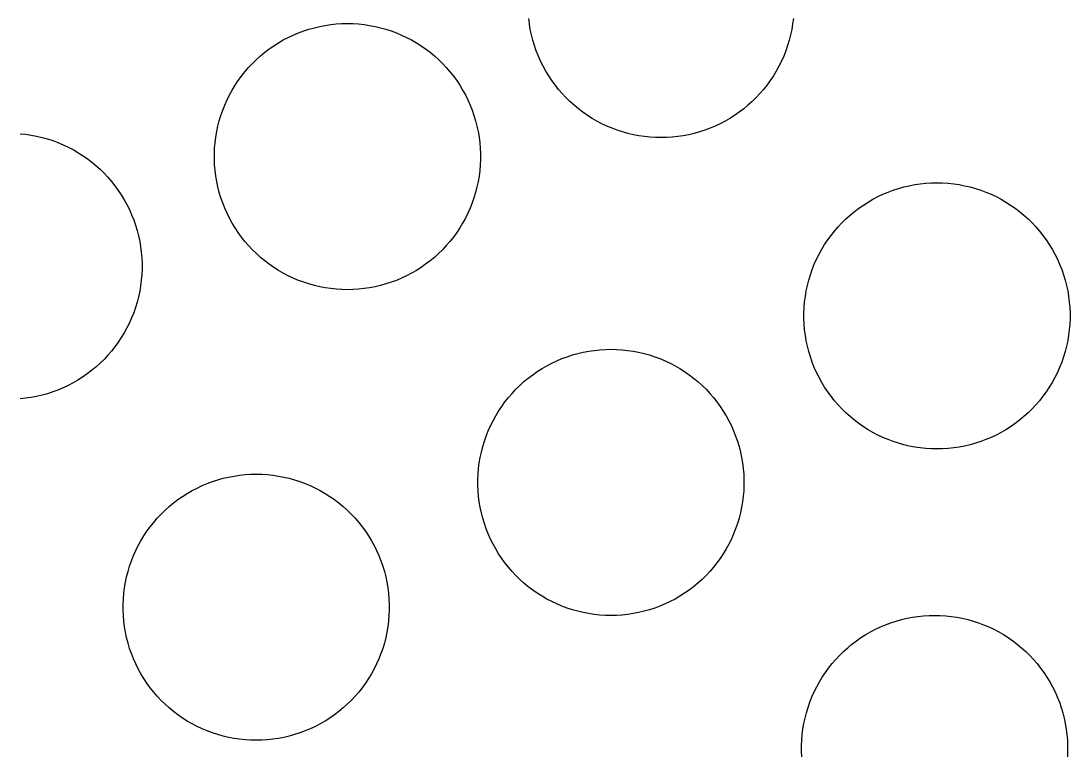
# Model space of a CAD drawing. Header units: metres. Extents: x -102 to 102, y -50 to 50.
# Drawn here: x -76.77 to -64.15, y -20.83 to -11.99 of the extents above; entities that cross this region are included whole.
import ezdxf

# ---------------------------------------------------------------- set-up
doc = ezdxf.new("R2010")
doc.units = ezdxf.units.M

msp = doc.modelspace()

# ---------------------------------------------------------------- linework, layer by layer
for p, q in [((-70.6558, -12.0268), (-70.6642, -11.9603)), ((-67.4817, -11.9603), (-67.4901, -12.0268)), ((-73.3701, -12.1104), (-73.3063, -12.0897)), ((-73.3063, -12.0897), (-73.2418, -12.0717)), ((-73.2418, -12.0717), (-73.1765, -12.0564)), ((-73.1765, -12.0564), (-73.1107, -12.0438)), ((-73.1107, -12.0438), (-73.0444, -12.034)), ((-73.0444, -12.034), (-72.9778, -12.027)), ((-72.9778, -12.027), (-72.9109, -12.0228)), ((-72.9109, -12.0228), (-72.8439, -12.0214)), ((-72.8439, -12.0214), (-72.7769, -12.0228)), ((-72.7769, -12.0228), (-72.71, -12.027)), ((-72.71, -12.027), (-72.6433, -12.034)), ((-72.6433, -12.034), (-72.577, -12.0438)), ((-72.577, -12.0438), (-72.5112, -12.0564)), ((-72.5112, -12.0564), (-72.446, -12.0717)), ((-72.446, -12.0717), (-72.3814, -12.0897)), ((-72.3814, -12.0897), (-72.3177, -12.1104)), ((-70.6446, -12.0929), (-70.6558, -12.0268)), ((-70.6307, -12.1584), (-70.6446, -12.0929)), ((-67.5013, -12.0929), (-67.5152, -12.1584)), ((-67.4901, -12.0268), (-67.5013, -12.0929)), ((-73.6727, -12.2528), (-73.6147, -12.2193)), ((-73.6147, -12.2193), (-73.5553, -12.1883)), ((-73.5553, -12.1883), (-73.4946, -12.1597)), ((-73.4946, -12.1597), (-73.4329, -12.1338)), ((-73.4329, -12.1338), (-73.3701, -12.1104)), ((-72.3177, -12.1104), (-72.2549, -12.1338)), ((-72.2549, -12.1338), (-72.1931, -12.1597)), ((-72.1931, -12.1597), (-72.1324, -12.1883)), ((-72.1324, -12.1883), (-72.0731, -12.2193)), ((-72.0731, -12.2193), (-72.015, -12.2528)), ((-70.614, -12.2233), (-70.6307, -12.1584)), ((-70.5946, -12.2875), (-70.614, -12.2233)), ((-67.5319, -12.2233), (-67.5513, -12.2875)), ((-67.5152, -12.1584), (-67.5319, -12.2233)), ((-73.8377, -12.3675), (-73.7843, -12.327)), ((-73.7843, -12.327), (-73.7293, -12.2887)), ((-73.7293, -12.2887), (-73.6727, -12.2528)), ((-72.015, -12.2528), (-71.9584, -12.2887)), ((-71.9584, -12.2887), (-71.9034, -12.327)), ((-71.9034, -12.327), (-71.85, -12.3675)), ((-70.5726, -12.3508), (-70.5946, -12.2875)), ((-70.5479, -12.4131), (-70.5726, -12.3508)), ((-67.5733, -12.3508), (-67.598, -12.4131)), ((-67.5513, -12.2875), (-67.5733, -12.3508)), ((-73.987, -12.502), (-73.9391, -12.4551)), ((-73.9391, -12.4551), (-73.8893, -12.4102)), ((-73.8893, -12.4102), (-73.8377, -12.3675)), ((-71.85, -12.3675), (-71.7984, -12.4102)), ((-71.7984, -12.4102), (-71.7486, -12.4551)), ((-71.7486, -12.4551), (-71.7007, -12.502)), ((-70.5207, -12.4743), (-70.5479, -12.4131)), ((-70.4909, -12.5343), (-70.5207, -12.4743)), ((-67.6252, -12.4743), (-67.655, -12.5343)), ((-67.598, -12.4131), (-67.6252, -12.4743)), ((-74.1183, -12.6541), (-74.0767, -12.6015)), ((-74.0767, -12.6015), (-74.0329, -12.5508)), ((-74.0329, -12.5508), (-73.987, -12.502)), ((-71.7007, -12.502), (-71.6548, -12.5508)), ((-71.6548, -12.5508), (-71.611, -12.6015)), ((-71.611, -12.6015), (-71.5694, -12.6541)), ((-70.4586, -12.5931), (-70.4909, -12.5343)), ((-70.4239, -12.6504), (-70.4586, -12.5931)), ((-67.6873, -12.5931), (-67.722, -12.6504)), ((-67.655, -12.5343), (-67.6873, -12.5931)), ((-74.1948, -12.7641), (-74.1577, -12.7083)), ((-74.1577, -12.7083), (-74.1183, -12.6541)), ((-71.5694, -12.6541), (-71.53, -12.7083)), ((-71.53, -12.7083), (-71.4929, -12.7641)), ((-70.3868, -12.7062), (-70.4239, -12.6504)), ((-70.3474, -12.7604), (-70.3868, -12.7062)), ((-67.7591, -12.7062), (-67.7985, -12.7604)), ((-67.722, -12.6504), (-67.7591, -12.7062)), ((-74.2618, -12.8801), (-74.2295, -12.8214)), ((-74.2295, -12.8214), (-74.1948, -12.7641)), ((-71.4929, -12.7641), (-71.4582, -12.8214)), ((-71.4582, -12.8214), (-71.4259, -12.8801)), ((-70.3058, -12.8129), (-70.3474, -12.7604)), ((-70.262, -12.8637), (-70.3058, -12.8129)), ((-70.2161, -12.9125), (-70.262, -12.8637)), ((-67.8839, -12.8637), (-67.9298, -12.9125)), ((-67.8401, -12.8129), (-67.8839, -12.8637)), ((-67.7985, -12.7604), (-67.8401, -12.8129)), ((-74.3188, -13.0014), (-74.2916, -12.9402)), ((-74.2916, -12.9402), (-74.2618, -12.8801)), ((-71.4259, -12.8801), (-71.3961, -12.9402)), ((-71.3961, -12.9402), (-71.3689, -13.0014)), ((-70.1682, -12.9594), (-70.2161, -12.9125)), ((-70.1184, -13.0043), (-70.1682, -12.9594)), ((-67.9777, -12.9594), (-68.0275, -13.0043)), ((-67.9298, -12.9125), (-67.9777, -12.9594)), ((-74.3656, -13.127), (-74.3435, -13.0637)), ((-74.3435, -13.0637), (-74.3188, -13.0014)), ((-71.3689, -13.0014), (-71.3442, -13.0637)), ((-71.3442, -13.0637), (-71.3222, -13.127)), ((-70.0668, -13.047), (-70.1184, -13.0043)), ((-70.0134, -13.0875), (-70.0668, -13.047)), ((-69.9584, -13.1257), (-70.0134, -13.0875)), ((-68.1325, -13.0875), (-68.1875, -13.1257)), ((-68.0791, -13.047), (-68.1325, -13.0875)), ((-68.0275, -13.0043), (-68.0791, -13.047)), ((-74.4016, -13.256), (-74.3849, -13.1911)), ((-74.3849, -13.1911), (-74.3656, -13.127)), ((-71.3222, -13.127), (-71.3028, -13.1911)), ((-71.3028, -13.1911), (-71.2861, -13.256)), ((-69.9018, -13.1617), (-69.9584, -13.1257)), ((-69.8438, -13.1952), (-69.9018, -13.1617)), ((-69.7844, -13.2262), (-69.8438, -13.1952)), ((-69.7237, -13.2547), (-69.7844, -13.2262)), ((-68.3615, -13.2262), (-68.4222, -13.2547)), ((-68.3021, -13.1952), (-68.3615, -13.2262)), ((-68.2441, -13.1617), (-68.3021, -13.1952)), ((-68.1875, -13.1257), (-68.2441, -13.1617)), ((-76.7799, -13.3457), (-76.7132, -13.3527)), ((-76.7132, -13.3527), (-76.6469, -13.3625)), ((-76.6469, -13.3625), (-76.5811, -13.3751)), ((-74.4267, -13.3877), (-74.4155, -13.3216)), ((-74.4155, -13.3216), (-74.4016, -13.256)), ((-71.2861, -13.256), (-71.2722, -13.3216)), ((-71.2722, -13.3216), (-71.261, -13.3877)), ((-69.662, -13.2807), (-69.7237, -13.2547)), ((-69.5991, -13.3041), (-69.662, -13.2807)), ((-69.5354, -13.3248), (-69.5991, -13.3041)), ((-69.4709, -13.3428), (-69.5354, -13.3248)), ((-69.4056, -13.3581), (-69.4709, -13.3428)), ((-69.3398, -13.3707), (-69.4056, -13.3581)), ((-69.2735, -13.3804), (-69.3398, -13.3707)), ((-68.8061, -13.3707), (-68.8724, -13.3804)), ((-68.7403, -13.3581), (-68.8061, -13.3707)), ((-68.675, -13.3428), (-68.7403, -13.3581)), ((-68.6105, -13.3248), (-68.675, -13.3428)), ((-68.5468, -13.3041), (-68.6105, -13.3248)), ((-68.4839, -13.2807), (-68.5468, -13.3041)), ((-68.4222, -13.2547), (-68.4839, -13.2807)), ((-76.5811, -13.3751), (-76.5158, -13.3904)), ((-76.5158, -13.3904), (-76.4513, -13.4084)), ((-76.4513, -13.4084), (-76.3876, -13.4291)), ((-76.3876, -13.4291), (-76.3248, -13.4525)), ((-76.3248, -13.4525), (-76.263, -13.4784)), ((-76.263, -13.4784), (-76.2023, -13.507)), ((-74.4407, -13.521), (-74.4351, -13.4542)), ((-74.4351, -13.4542), (-74.4267, -13.3877)), ((-71.261, -13.3877), (-71.2526, -13.4542)), ((-71.2526, -13.4542), (-71.247, -13.521)), ((-69.2068, -13.3875), (-69.2735, -13.3804)), ((-69.14, -13.3917), (-69.2068, -13.3875)), ((-69.073, -13.3931), (-69.14, -13.3917)), ((-69.006, -13.3917), (-69.073, -13.3931)), ((-68.9391, -13.3875), (-69.006, -13.3917)), ((-68.8724, -13.3804), (-68.9391, -13.3875)), ((-76.2023, -13.507), (-76.1429, -13.538)), ((-76.1429, -13.538), (-76.0849, -13.5715)), ((-76.0849, -13.5715), (-76.0283, -13.6074)), ((-76.0283, -13.6074), (-75.9733, -13.6457)), ((-74.4435, -13.5879), (-74.4407, -13.521)), ((-74.4435, -13.6549), (-74.4435, -13.5879)), ((-71.247, -13.521), (-71.2442, -13.5879)), ((-71.2442, -13.5879), (-71.2442, -13.6549)), ((-75.9733, -13.6457), (-75.9199, -13.6862)), ((-75.9199, -13.6862), (-75.8683, -13.7289)), ((-75.8683, -13.7289), (-75.8185, -13.7738)), ((-74.4407, -13.7219), (-74.4435, -13.6549)), ((-74.4351, -13.7887), (-74.4407, -13.7219)), ((-71.247, -13.7219), (-71.2526, -13.7887)), ((-71.2442, -13.6549), (-71.247, -13.7219)), ((-75.8185, -13.7738), (-75.7706, -13.8206)), ((-75.7706, -13.8206), (-75.7247, -13.8695)), ((-75.7247, -13.8695), (-75.6809, -13.9202)), ((-74.4267, -13.8551), (-74.4351, -13.7887)), ((-74.4155, -13.9212), (-74.4267, -13.8551)), ((-71.261, -13.8551), (-71.2722, -13.9212)), ((-71.2526, -13.7887), (-71.261, -13.8551)), ((-75.6809, -13.9202), (-75.6393, -13.9727)), ((-75.6393, -13.9727), (-75.5999, -14.027)), ((-74.4016, -13.9868), (-74.4155, -13.9212)), ((-74.3849, -14.0517), (-74.4016, -13.9868)), ((-71.2861, -13.9868), (-71.3028, -14.0517)), ((-71.2722, -13.9212), (-71.2861, -13.9868)), ((-66.217, -14.0045), (-66.1525, -13.9865)), ((-66.1525, -13.9865), (-66.0872, -13.9712)), ((-66.0872, -13.9712), (-66.0214, -13.9586)), ((-66.0214, -13.9586), (-65.9551, -13.9488)), ((-65.9551, -13.9488), (-65.8885, -13.9418)), ((-65.8885, -13.9418), (-65.8216, -13.9376)), ((-65.8216, -13.9376), (-65.7546, -13.9362)), ((-65.7546, -13.9362), (-65.6876, -13.9376)), ((-65.6876, -13.9376), (-65.6207, -13.9418)), ((-65.6207, -13.9418), (-65.554, -13.9488)), ((-65.554, -13.9488), (-65.4877, -13.9586)), ((-65.4877, -13.9586), (-65.4219, -13.9712)), ((-65.4219, -13.9712), (-65.3567, -13.9865)), ((-65.3567, -13.9865), (-65.2921, -14.0045)), ((-75.5999, -14.027), (-75.5628, -14.0828)), ((-75.5628, -14.0828), (-75.5281, -14.1401)), ((-74.3656, -14.1158), (-74.3849, -14.0517)), ((-74.3435, -14.1791), (-74.3656, -14.1158)), ((-71.3222, -14.1158), (-71.3442, -14.1791)), ((-71.3028, -14.0517), (-71.3222, -14.1158)), ((-66.5254, -14.1341), (-66.466, -14.1031)), ((-66.466, -14.1031), (-66.4053, -14.0745)), ((-66.4053, -14.0745), (-66.3436, -14.0486)), ((-66.3436, -14.0486), (-66.2808, -14.0252)), ((-66.2808, -14.0252), (-66.217, -14.0045)), ((-65.2921, -14.0045), (-65.2284, -14.0252)), ((-65.2284, -14.0252), (-65.1656, -14.0486)), ((-65.1656, -14.0486), (-65.1038, -14.0745)), ((-65.1038, -14.0745), (-65.0432, -14.1031)), ((-65.0432, -14.1031), (-64.9838, -14.1341)), ((-75.5281, -14.1401), (-75.4958, -14.1988)), ((-75.4958, -14.1988), (-75.466, -14.2589)), ((-74.3188, -14.2414), (-74.3435, -14.1791)), ((-74.2916, -14.3027), (-74.3188, -14.2414)), ((-71.3689, -14.2414), (-71.3961, -14.3027)), ((-71.3442, -14.1791), (-71.3689, -14.2414)), ((-66.7484, -14.2823), (-66.695, -14.2418)), ((-66.695, -14.2418), (-66.64, -14.2035)), ((-66.64, -14.2035), (-66.5834, -14.1676)), ((-66.5834, -14.1676), (-66.5254, -14.1341)), ((-64.9838, -14.1341), (-64.9257, -14.1676)), ((-64.9257, -14.1676), (-64.8691, -14.2035)), ((-64.8691, -14.2035), (-64.8141, -14.2418)), ((-64.8141, -14.2418), (-64.7607, -14.2823)), ((-75.466, -14.2589), (-75.4388, -14.3201)), ((-75.4388, -14.3201), (-75.4141, -14.3824)), ((-74.2618, -14.3627), (-74.2916, -14.3027)), ((-74.2295, -14.4214), (-74.2618, -14.3627)), ((-71.4259, -14.3627), (-71.4582, -14.4214)), ((-71.3961, -14.3027), (-71.4259, -14.3627)), ((-66.8977, -14.4167), (-66.8499, -14.3699)), ((-66.8499, -14.3699), (-66.8, -14.325)), ((-66.8, -14.325), (-66.7484, -14.2823)), ((-64.7607, -14.2823), (-64.7091, -14.325)), ((-64.7091, -14.325), (-64.6593, -14.3699)), ((-64.6593, -14.3699), (-64.6114, -14.4167)), ((-75.4141, -14.3824), (-75.3921, -14.4457)), ((-75.3921, -14.4457), (-75.3727, -14.5098)), ((-74.1948, -14.4787), (-74.2295, -14.4214)), ((-74.1577, -14.5345), (-74.1948, -14.4787)), ((-71.4929, -14.4787), (-71.53, -14.5345)), ((-71.4582, -14.4214), (-71.4929, -14.4787)), ((-66.9874, -14.5163), (-66.9436, -14.4656)), ((-66.9436, -14.4656), (-66.8977, -14.4167)), ((-64.6114, -14.4167), (-64.5655, -14.4656)), ((-64.5655, -14.4656), (-64.5218, -14.5163)), ((-75.3727, -14.5098), (-75.356, -14.5748)), ((-75.356, -14.5748), (-75.3421, -14.6403)), ((-74.1183, -14.5888), (-74.1577, -14.5345)), ((-74.0767, -14.6413), (-74.1183, -14.5888)), ((-71.5694, -14.5888), (-71.611, -14.6413)), ((-71.53, -14.5345), (-71.5694, -14.5888)), ((-67.1055, -14.6789), (-67.0684, -14.6231)), ((-67.0684, -14.6231), (-67.029, -14.5688)), ((-67.029, -14.5688), (-66.9874, -14.5163)), ((-64.5218, -14.5163), (-64.4801, -14.5688)), ((-64.4801, -14.5688), (-64.4407, -14.6231)), ((-64.4407, -14.6231), (-64.4037, -14.6789)), ((-75.3421, -14.6403), (-75.3309, -14.7064)), ((-75.3309, -14.7064), (-75.3225, -14.7729)), ((-74.0329, -14.692), (-74.0767, -14.6413)), ((-73.987, -14.7409), (-74.0329, -14.692)), ((-73.9391, -14.7878), (-73.987, -14.7409)), ((-71.7007, -14.7409), (-71.7486, -14.7878)), ((-71.6548, -14.692), (-71.7007, -14.7409)), ((-71.611, -14.6413), (-71.6548, -14.692)), ((-67.1725, -14.7949), (-67.1402, -14.7362)), ((-67.1402, -14.7362), (-67.1055, -14.6789)), ((-64.4037, -14.6789), (-64.3689, -14.7362)), ((-64.3689, -14.7362), (-64.3367, -14.7949)), ((-75.3225, -14.7729), (-75.3169, -14.8396)), ((-75.3169, -14.8396), (-75.3141, -14.9066)), ((-73.8893, -14.8326), (-73.9391, -14.7878)), ((-73.8377, -14.8753), (-73.8893, -14.8326)), ((-73.7843, -14.9158), (-73.8377, -14.8753)), ((-71.85, -14.8753), (-71.9034, -14.9158)), ((-71.7984, -14.8326), (-71.85, -14.8753)), ((-71.7486, -14.7878), (-71.7984, -14.8326)), ((-67.2296, -14.9162), (-67.2023, -14.855)), ((-67.2023, -14.855), (-67.1725, -14.7949)), ((-64.3367, -14.7949), (-64.3069, -14.855)), ((-64.3069, -14.855), (-64.2796, -14.9162)), ((-75.3141, -14.9736), (-75.3169, -15.0406)), ((-75.3141, -14.9066), (-75.3141, -14.9736)), ((-73.7293, -14.9541), (-73.7843, -14.9158)), ((-73.6727, -14.99), (-73.7293, -14.9541)), ((-73.6147, -15.0235), (-73.6727, -14.99)), ((-72.015, -14.99), (-72.0731, -15.0235)), ((-71.9584, -14.9541), (-72.015, -14.99)), ((-71.9034, -14.9158), (-71.9584, -14.9541)), ((-67.2763, -15.0418), (-67.2542, -14.9785)), ((-67.2542, -14.9785), (-67.2296, -14.9162)), ((-64.2796, -14.9162), (-64.2549, -14.9785)), ((-64.2549, -14.9785), (-64.2329, -15.0418)), ((-75.3225, -15.1074), (-75.3309, -15.1738)), ((-75.3169, -15.0406), (-75.3225, -15.1074)), ((-73.5553, -15.0546), (-73.6147, -15.0235)), ((-73.4946, -15.0831), (-73.5553, -15.0546)), ((-73.4329, -15.1091), (-73.4946, -15.0831)), ((-73.3701, -15.1324), (-73.4329, -15.1091)), ((-73.3063, -15.1531), (-73.3701, -15.1324)), ((-72.3177, -15.1324), (-72.3814, -15.1531)), ((-72.2549, -15.1091), (-72.3177, -15.1324)), ((-72.1931, -15.0831), (-72.2549, -15.1091)), ((-72.1324, -15.0546), (-72.1931, -15.0831)), ((-72.0731, -15.0235), (-72.1324, -15.0546)), ((-67.3123, -15.1709), (-67.2956, -15.1059)), ((-67.2956, -15.1059), (-67.2763, -15.0418)), ((-64.2329, -15.0418), (-64.2135, -15.1059)), ((-64.2135, -15.1059), (-64.1969, -15.1709)), ((-75.3421, -15.2399), (-75.356, -15.3055)), ((-75.3309, -15.1738), (-75.3421, -15.2399)), ((-73.2418, -15.1711), (-73.3063, -15.1531)), ((-73.1765, -15.1864), (-73.2418, -15.1711)), ((-73.1107, -15.199), (-73.1765, -15.1864)), ((-73.0444, -15.2088), (-73.1107, -15.199)), ((-72.9778, -15.2158), (-73.0444, -15.2088)), ((-72.9109, -15.22), (-72.9778, -15.2158)), ((-72.8439, -15.2214), (-72.9109, -15.22)), ((-72.7769, -15.22), (-72.8439, -15.2214)), ((-72.71, -15.2158), (-72.7769, -15.22)), ((-72.6433, -15.2088), (-72.71, -15.2158)), ((-72.577, -15.199), (-72.6433, -15.2088)), ((-72.5112, -15.1864), (-72.577, -15.199)), ((-72.446, -15.1711), (-72.5112, -15.1864)), ((-72.3814, -15.1531), (-72.446, -15.1711)), ((-67.3374, -15.3025), (-67.3262, -15.2364)), ((-67.3262, -15.2364), (-67.3123, -15.1709)), ((-64.1969, -15.1709), (-64.1829, -15.2364)), ((-64.1829, -15.2364), (-64.1717, -15.3025)), ((-75.3727, -15.3704), (-75.3921, -15.4345)), ((-75.356, -15.3055), (-75.3727, -15.3704)), ((-67.3514, -15.4357), (-67.3458, -15.369)), ((-67.3458, -15.369), (-67.3374, -15.3025)), ((-64.1717, -15.3025), (-64.1633, -15.369)), ((-64.1633, -15.369), (-64.1577, -15.4357)), ((-75.4141, -15.4978), (-75.4388, -15.5601)), ((-75.3921, -15.4345), (-75.4141, -15.4978)), ((-67.3542, -15.5027), (-67.3514, -15.4357)), ((-67.3542, -15.5697), (-67.3542, -15.5027)), ((-64.1577, -15.4357), (-64.1549, -15.5027)), ((-64.1549, -15.5027), (-64.1549, -15.5697)), ((-75.466, -15.6214), (-75.4958, -15.6814)), ((-75.4388, -15.5601), (-75.466, -15.6214)), ((-67.3514, -15.6367), (-67.3542, -15.5697)), ((-67.3458, -15.7035), (-67.3514, -15.6367)), ((-64.1577, -15.6367), (-64.1633, -15.7035)), ((-64.1549, -15.5697), (-64.1577, -15.6367)), ((-75.5281, -15.7401), (-75.5628, -15.7974)), ((-75.4958, -15.6814), (-75.5281, -15.7401)), ((-67.3374, -15.7699), (-67.3458, -15.7035)), ((-64.1633, -15.7035), (-64.1717, -15.7699)), ((-75.5999, -15.8533), (-75.6393, -15.9075)), ((-75.5628, -15.7974), (-75.5999, -15.8533)), ((-67.3262, -15.836), (-67.3374, -15.7699)), ((-67.3123, -15.9016), (-67.3262, -15.836)), ((-64.1829, -15.836), (-64.1969, -15.9016)), ((-64.1717, -15.7699), (-64.1829, -15.836)), ((-75.7247, -16.0107), (-75.7706, -16.0596)), ((-75.6809, -15.96), (-75.7247, -16.0107)), ((-75.6393, -15.9075), (-75.6809, -15.96)), ((-70.2014, -16.0274), (-70.1377, -16.0067)), ((-70.1377, -16.0067), (-70.0731, -15.9887)), ((-70.0731, -15.9887), (-70.0079, -15.9734)), ((-70.0079, -15.9734), (-69.942, -15.9608)), ((-69.942, -15.9608), (-69.8757, -15.951)), ((-69.8757, -15.951), (-69.8091, -15.944)), ((-69.8091, -15.944), (-69.7422, -15.9398)), ((-69.7422, -15.9398), (-69.6752, -15.9384)), ((-69.6752, -15.9384), (-69.6082, -15.9398)), ((-69.6082, -15.9398), (-69.5413, -15.944)), ((-69.5413, -15.944), (-69.4747, -15.951)), ((-69.4747, -15.951), (-69.4084, -15.9608)), ((-69.4084, -15.9608), (-69.3426, -15.9734)), ((-69.3426, -15.9734), (-69.2773, -15.9887)), ((-69.2773, -15.9887), (-69.2128, -16.0067)), ((-69.2128, -16.0067), (-69.149, -16.0274)), ((-67.2956, -15.9665), (-67.3123, -15.9016)), ((-67.2763, -16.0306), (-67.2956, -15.9665)), ((-64.2135, -15.9665), (-64.2329, -16.0306)), ((-64.1969, -15.9016), (-64.2135, -15.9665)), ((-75.8185, -16.1065), (-75.8683, -16.1513)), ((-75.7706, -16.0596), (-75.8185, -16.1065)), ((-70.5041, -16.1698), (-70.446, -16.1363)), ((-70.446, -16.1363), (-70.3866, -16.1053)), ((-70.3866, -16.1053), (-70.326, -16.0768)), ((-70.326, -16.0768), (-70.2642, -16.0508)), ((-70.2642, -16.0508), (-70.2014, -16.0274)), ((-69.149, -16.0274), (-69.0862, -16.0508)), ((-69.0862, -16.0508), (-69.0244, -16.0768)), ((-69.0244, -16.0768), (-68.9638, -16.1053)), ((-68.9638, -16.1053), (-68.9044, -16.1363)), ((-68.9044, -16.1363), (-68.8464, -16.1698)), ((-67.2542, -16.0939), (-67.2763, -16.0306)), ((-67.2296, -16.1562), (-67.2542, -16.0939)), ((-64.2549, -16.0939), (-64.2796, -16.1562)), ((-64.2329, -16.0306), (-64.2549, -16.0939)), ((-75.9733, -16.2345), (-76.0283, -16.2728)), ((-75.9199, -16.194), (-75.9733, -16.2345)), ((-75.8683, -16.1513), (-75.9199, -16.194)), ((-70.6691, -16.2845), (-70.6157, -16.244)), ((-70.6157, -16.244), (-70.5606, -16.2057)), ((-70.5606, -16.2057), (-70.5041, -16.1698)), ((-68.8464, -16.1698), (-68.7898, -16.2057)), ((-68.7898, -16.2057), (-68.7348, -16.244)), ((-68.7348, -16.244), (-68.6814, -16.2845)), ((-67.2023, -16.2175), (-67.2296, -16.1562)), ((-67.1725, -16.2775), (-67.2023, -16.2175)), ((-64.3069, -16.2175), (-64.3367, -16.2775)), ((-64.2796, -16.1562), (-64.3069, -16.2175)), ((-76.2023, -16.3732), (-76.263, -16.4018)), ((-76.1429, -16.3422), (-76.2023, -16.3732)), ((-76.0849, -16.3087), (-76.1429, -16.3422)), ((-76.0283, -16.2728), (-76.0849, -16.3087)), ((-70.8184, -16.419), (-70.7705, -16.3721)), ((-70.7705, -16.3721), (-70.7207, -16.3272)), ((-70.7207, -16.3272), (-70.6691, -16.2845)), ((-68.6814, -16.2845), (-68.6297, -16.3272)), ((-68.6297, -16.3272), (-68.5799, -16.3721)), ((-68.5799, -16.3721), (-68.5321, -16.419)), ((-67.1402, -16.3362), (-67.1725, -16.2775)), ((-67.1055, -16.3935), (-67.1402, -16.3362)), ((-67.0684, -16.4494), (-67.1055, -16.3935)), ((-64.4037, -16.3935), (-64.4407, -16.4494)), ((-64.3689, -16.3362), (-64.4037, -16.3935)), ((-64.3367, -16.2775), (-64.3689, -16.3362)), ((-76.6469, -16.5177), (-76.7132, -16.5275)), ((-76.5811, -16.5051), (-76.6469, -16.5177)), ((-76.5158, -16.4899), (-76.5811, -16.5051)), ((-76.4513, -16.4718), (-76.5158, -16.4899)), ((-76.3876, -16.4511), (-76.4513, -16.4718)), ((-76.3248, -16.4277), (-76.3876, -16.4511)), ((-76.263, -16.4018), (-76.3248, -16.4277)), ((-70.9497, -16.5711), (-70.908, -16.5185)), ((-70.908, -16.5185), (-70.8642, -16.4678)), ((-70.8642, -16.4678), (-70.8184, -16.419)), ((-68.5321, -16.419), (-68.4862, -16.4678)), ((-68.4862, -16.4678), (-68.4424, -16.5185)), ((-68.4424, -16.5185), (-68.4008, -16.5711)), ((-67.029, -16.5036), (-67.0684, -16.4494)), ((-66.9874, -16.5561), (-67.029, -16.5036)), ((-64.4801, -16.5036), (-64.5218, -16.5561)), ((-64.4407, -16.4494), (-64.4801, -16.5036)), ((-76.7132, -16.5275), (-76.7799, -16.5345)), ((-71.0261, -16.6811), (-70.9891, -16.6253)), ((-70.9891, -16.6253), (-70.9497, -16.5711)), ((-68.4008, -16.5711), (-68.3614, -16.6253)), ((-68.3614, -16.6253), (-68.3243, -16.6811)), ((-66.9436, -16.6068), (-66.9874, -16.5561)), ((-66.8977, -16.6557), (-66.9436, -16.6068)), ((-64.5655, -16.6068), (-64.6114, -16.6557)), ((-64.5218, -16.5561), (-64.5655, -16.6068)), ((-71.0931, -16.7971), (-71.0609, -16.7384)), ((-71.0609, -16.7384), (-71.0261, -16.6811)), ((-68.3243, -16.6811), (-68.2896, -16.7384)), ((-68.2896, -16.7384), (-68.2573, -16.7971)), ((-66.8499, -16.7026), (-66.8977, -16.6557)), ((-66.8, -16.7474), (-66.8499, -16.7026)), ((-66.7484, -16.7901), (-66.8, -16.7474)), ((-64.7091, -16.7474), (-64.7607, -16.7901)), ((-64.6593, -16.7026), (-64.7091, -16.7474)), ((-64.6114, -16.6557), (-64.6593, -16.7026)), ((-71.1502, -16.9184), (-71.1229, -16.8572)), ((-71.1229, -16.8572), (-71.0931, -16.7971)), ((-68.2573, -16.7971), (-68.2275, -16.8572)), ((-68.2275, -16.8572), (-68.2002, -16.9184)), ((-66.695, -16.8306), (-66.7484, -16.7901)), ((-66.64, -16.8689), (-66.695, -16.8306)), ((-66.5834, -16.9048), (-66.64, -16.8689)), ((-64.8691, -16.8689), (-64.9257, -16.9048)), ((-64.8141, -16.8306), (-64.8691, -16.8689)), ((-64.7607, -16.7901), (-64.8141, -16.8306)), ((-71.1969, -17.044), (-71.1749, -16.9807)), ((-71.1749, -16.9807), (-71.1502, -16.9184)), ((-68.2002, -16.9184), (-68.1756, -16.9807)), ((-68.1756, -16.9807), (-68.1535, -17.044)), ((-66.5254, -16.9383), (-66.5834, -16.9048)), ((-66.466, -16.9693), (-66.5254, -16.9383)), ((-66.4053, -16.9979), (-66.466, -16.9693)), ((-66.3436, -17.0238), (-66.4053, -16.9979)), ((-66.2808, -17.0472), (-66.3436, -17.0238)), ((-65.1656, -17.0238), (-65.2284, -17.0472)), ((-65.1038, -16.9979), (-65.1656, -17.0238)), ((-65.0432, -16.9693), (-65.1038, -16.9979)), ((-64.9838, -16.9383), (-65.0432, -16.9693)), ((-64.9257, -16.9048), (-64.9838, -16.9383)), ((-71.2329, -17.1731), (-71.2163, -17.1082)), ((-71.2163, -17.1082), (-71.1969, -17.044)), ((-68.1535, -17.044), (-68.1342, -17.1082)), ((-68.1342, -17.1082), (-68.1175, -17.1731)), ((-66.217, -17.0679), (-66.2808, -17.0472)), ((-66.1525, -17.0859), (-66.217, -17.0679)), ((-66.0872, -17.1012), (-66.1525, -17.0859)), ((-66.0214, -17.1138), (-66.0872, -17.1012)), ((-65.9551, -17.1236), (-66.0214, -17.1138)), ((-65.8885, -17.1306), (-65.9551, -17.1236)), ((-65.8216, -17.1348), (-65.8885, -17.1306)), ((-65.7546, -17.1362), (-65.8216, -17.1348)), ((-65.6876, -17.1348), (-65.7546, -17.1362)), ((-65.6207, -17.1306), (-65.6876, -17.1348)), ((-65.554, -17.1236), (-65.6207, -17.1306)), ((-65.4877, -17.1138), (-65.554, -17.1236)), ((-65.4219, -17.1012), (-65.4877, -17.1138)), ((-65.3567, -17.0859), (-65.4219, -17.1012)), ((-65.2921, -17.0679), (-65.3567, -17.0859)), ((-65.2284, -17.0472), (-65.2921, -17.0679)), ((-71.2581, -17.3047), (-71.2469, -17.2386)), ((-71.2469, -17.2386), (-71.2329, -17.1731)), ((-68.1175, -17.1731), (-68.1036, -17.2386)), ((-68.1036, -17.2386), (-68.0924, -17.3047)), ((-71.2721, -17.438), (-71.2664, -17.3712)), ((-71.2664, -17.3712), (-71.2581, -17.3047)), ((-68.0924, -17.3047), (-68.084, -17.3712)), ((-68.084, -17.3712), (-68.0784, -17.438)), ((-74.5299, -17.5517), (-74.4671, -17.5284)), ((-74.4671, -17.5284), (-74.4034, -17.5077)), ((-74.4034, -17.5077), (-74.3388, -17.4896)), ((-74.3388, -17.4896), (-74.2736, -17.4743)), ((-74.2736, -17.4743), (-74.2078, -17.4618)), ((-74.2078, -17.4618), (-74.1415, -17.452)), ((-74.1415, -17.452), (-74.0748, -17.445)), ((-74.0748, -17.445), (-74.0079, -17.4408)), ((-74.0079, -17.4408), (-73.9409, -17.4394)), ((-73.9409, -17.4394), (-73.8739, -17.4408)), ((-73.8739, -17.4408), (-73.807, -17.445)), ((-73.807, -17.445), (-73.7404, -17.452)), ((-73.7404, -17.452), (-73.6741, -17.4618)), ((-73.6741, -17.4618), (-73.6083, -17.4743)), ((-73.6083, -17.4743), (-73.543, -17.4896)), ((-73.543, -17.4896), (-73.4785, -17.5077)), ((-73.4785, -17.5077), (-73.4147, -17.5284)), ((-73.4147, -17.5284), (-73.3519, -17.5517)), ((-71.2749, -17.5049), (-71.2721, -17.438)), ((-71.2749, -17.5719), (-71.2749, -17.5049)), ((-68.0784, -17.438), (-68.0756, -17.5049)), ((-68.0756, -17.5049), (-68.0756, -17.5719)), ((-74.7698, -17.6708), (-74.7117, -17.6373)), ((-74.7117, -17.6373), (-74.6523, -17.6062)), ((-74.6523, -17.6062), (-74.5917, -17.5777)), ((-74.5917, -17.5777), (-74.5299, -17.5517)), ((-73.3519, -17.5517), (-73.2901, -17.5777)), ((-73.2901, -17.5777), (-73.2295, -17.6062)), ((-73.2295, -17.6062), (-73.1701, -17.6373)), ((-73.1701, -17.6373), (-73.1121, -17.6708)), ((-71.2721, -17.6389), (-71.2749, -17.5719)), ((-71.2664, -17.7057), (-71.2721, -17.6389)), ((-68.0784, -17.6389), (-68.084, -17.7057)), ((-68.0756, -17.5719), (-68.0784, -17.6389)), ((-74.9864, -17.8282), (-74.9348, -17.7855)), ((-74.9348, -17.7855), (-74.8814, -17.7449)), ((-74.8814, -17.7449), (-74.8264, -17.7067)), ((-74.8264, -17.7067), (-74.7698, -17.6708)), ((-73.1121, -17.6708), (-73.0555, -17.7067)), ((-73.0555, -17.7067), (-73.0005, -17.7449)), ((-73.0005, -17.7449), (-72.9471, -17.7855)), ((-72.9471, -17.7855), (-72.8955, -17.8282)), ((-71.2581, -17.7722), (-71.2664, -17.7057)), ((-71.2469, -17.8382), (-71.2581, -17.7722)), ((-68.0924, -17.7722), (-68.1036, -17.8382)), ((-68.084, -17.7057), (-68.0924, -17.7722)), ((-75.0841, -17.9199), (-75.0362, -17.873)), ((-75.0362, -17.873), (-74.9864, -17.8282)), ((-72.8955, -17.8282), (-72.8457, -17.873)), ((-72.8457, -17.873), (-72.7978, -17.9199)), ((-71.2329, -17.9038), (-71.2469, -17.8382)), ((-71.2163, -17.9687), (-71.2329, -17.9038)), ((-68.1175, -17.9038), (-68.1342, -17.9687)), ((-68.1036, -17.8382), (-68.1175, -17.9038)), ((-75.2154, -18.072), (-75.1738, -18.0195)), ((-75.1738, -18.0195), (-75.13, -17.9688)), ((-75.13, -17.9688), (-75.0841, -17.9199)), ((-72.7978, -17.9199), (-72.7519, -17.9688)), ((-72.7519, -17.9688), (-72.7081, -18.0195)), ((-72.7081, -18.0195), (-72.6665, -18.072)), ((-71.1969, -18.0329), (-71.2163, -17.9687)), ((-71.1749, -18.0961), (-71.1969, -18.0329)), ((-68.1535, -18.0329), (-68.1756, -18.0961)), ((-68.1342, -17.9687), (-68.1535, -18.0329)), ((-75.2919, -18.182), (-75.2548, -18.1262)), ((-75.2548, -18.1262), (-75.2154, -18.072)), ((-72.6665, -18.072), (-72.6271, -18.1262)), ((-72.6271, -18.1262), (-72.59, -18.182)), ((-71.1502, -18.1584), (-71.1749, -18.0961)), ((-71.1229, -18.2197), (-71.1502, -18.1584)), ((-68.2002, -18.1584), (-68.2275, -18.2197)), ((-68.1756, -18.0961), (-68.2002, -18.1584)), ((-75.3589, -18.2981), (-75.3266, -18.2394)), ((-75.3266, -18.2394), (-75.2919, -18.182)), ((-72.59, -18.182), (-72.5553, -18.2394)), ((-72.5553, -18.2394), (-72.523, -18.2981)), ((-71.0931, -18.2797), (-71.1229, -18.2197)), ((-71.0609, -18.3384), (-71.0931, -18.2797)), ((-68.2573, -18.2797), (-68.2896, -18.3384)), ((-68.2275, -18.2197), (-68.2573, -18.2797)), ((-75.4159, -18.4193), (-75.3887, -18.3581)), ((-75.3887, -18.3581), (-75.3589, -18.2981)), ((-72.523, -18.2981), (-72.4932, -18.3581)), ((-72.4932, -18.3581), (-72.4659, -18.4193)), ((-71.0261, -18.3957), (-71.0609, -18.3384)), ((-70.9891, -18.4516), (-71.0261, -18.3957)), ((-68.3243, -18.3957), (-68.3614, -18.4516)), ((-68.2896, -18.3384), (-68.3243, -18.3957)), ((-75.4626, -18.5449), (-75.4406, -18.4817)), ((-75.4406, -18.4817), (-75.4159, -18.4193)), ((-72.4659, -18.4193), (-72.4413, -18.4817)), ((-72.4413, -18.4817), (-72.4192, -18.5449)), ((-70.9497, -18.5058), (-70.9891, -18.4516)), ((-70.908, -18.5583), (-70.9497, -18.5058)), ((-68.4008, -18.5058), (-68.4424, -18.5583)), ((-68.3614, -18.4516), (-68.4008, -18.5058)), ((-75.4987, -18.674), (-75.482, -18.6091)), ((-75.482, -18.6091), (-75.4626, -18.5449)), ((-72.4192, -18.5449), (-72.3999, -18.6091)), ((-72.3999, -18.6091), (-72.3832, -18.674)), ((-70.8642, -18.609), (-70.908, -18.5583)), ((-70.8184, -18.6579), (-70.8642, -18.609)), ((-70.7705, -18.7048), (-70.8184, -18.6579)), ((-68.5321, -18.6579), (-68.5799, -18.7048)), ((-68.4862, -18.609), (-68.5321, -18.6579)), ((-68.4424, -18.5583), (-68.4862, -18.609)), ((-75.5238, -18.8056), (-75.5126, -18.7396)), ((-75.5126, -18.7396), (-75.4987, -18.674)), ((-72.3832, -18.674), (-72.3693, -18.7396)), ((-72.3693, -18.7396), (-72.3581, -18.8056)), ((-70.7207, -18.7496), (-70.7705, -18.7048)), ((-70.6691, -18.7923), (-70.7207, -18.7496)), ((-70.6157, -18.8328), (-70.6691, -18.7923)), ((-68.6814, -18.7923), (-68.7348, -18.8328)), ((-68.6297, -18.7496), (-68.6814, -18.7923)), ((-68.5799, -18.7048), (-68.6297, -18.7496)), ((-75.5378, -18.9389), (-75.5322, -18.8721)), ((-75.5322, -18.8721), (-75.5238, -18.8056)), ((-72.3581, -18.8056), (-72.3497, -18.8721)), ((-72.3497, -18.8721), (-72.3441, -18.9389)), ((-70.5606, -18.8711), (-70.6157, -18.8328)), ((-70.5041, -18.907), (-70.5606, -18.8711)), ((-70.446, -18.9405), (-70.5041, -18.907)), ((-68.8464, -18.907), (-68.9044, -18.9405)), ((-68.7898, -18.8711), (-68.8464, -18.907)), ((-68.7348, -18.8328), (-68.7898, -18.8711)), ((-75.5406, -19.0059), (-75.5378, -18.9389)), ((-75.5406, -19.0729), (-75.5406, -19.0059)), ((-72.3441, -18.9389), (-72.3413, -19.0059)), ((-72.3413, -19.0059), (-72.3413, -19.0729)), ((-70.3866, -18.9716), (-70.446, -18.9405)), ((-70.326, -19.0001), (-70.3866, -18.9716)), ((-70.2642, -19.0261), (-70.326, -19.0001)), ((-70.2014, -19.0494), (-70.2642, -19.0261)), ((-69.0862, -19.0261), (-69.149, -19.0494)), ((-69.0244, -19.0001), (-69.0862, -19.0261)), ((-68.9638, -18.9716), (-69.0244, -19.0001)), ((-68.9044, -18.9405), (-68.9638, -18.9716)), ((-75.5378, -19.1398), (-75.5406, -19.0729)), ((-75.5322, -19.2066), (-75.5378, -19.1398)), ((-72.3441, -19.1398), (-72.3497, -19.2066)), ((-72.3413, -19.0729), (-72.3441, -19.1398)), ((-70.1377, -19.0701), (-70.2014, -19.0494)), ((-70.0731, -19.0882), (-70.1377, -19.0701)), ((-70.0079, -19.1035), (-70.0731, -19.0882)), ((-69.942, -19.116), (-70.0079, -19.1035)), ((-69.8757, -19.1258), (-69.942, -19.116)), ((-69.8091, -19.1328), (-69.8757, -19.1258)), ((-69.7422, -19.137), (-69.8091, -19.1328)), ((-69.6752, -19.1384), (-69.7422, -19.137)), ((-69.6082, -19.137), (-69.6752, -19.1384)), ((-69.5413, -19.1328), (-69.6082, -19.137)), ((-69.4747, -19.1258), (-69.5413, -19.1328)), ((-69.4084, -19.116), (-69.4747, -19.1258)), ((-69.3426, -19.1035), (-69.4084, -19.116)), ((-69.2773, -19.0882), (-69.3426, -19.1035)), ((-69.2128, -19.0701), (-69.2773, -19.0882)), ((-69.149, -19.0494), (-69.2128, -19.0701)), ((-66.1808, -19.1877), (-66.1156, -19.1724)), ((-66.1156, -19.1724), (-66.0498, -19.1598)), ((-66.0498, -19.1598), (-65.9835, -19.15)), ((-65.9835, -19.15), (-65.9168, -19.143)), ((-65.9168, -19.143), (-65.8499, -19.1388)), ((-65.8499, -19.1388), (-65.7829, -19.1374)), ((-65.7829, -19.1374), (-65.7159, -19.1388)), ((-65.7159, -19.1388), (-65.6491, -19.143)), ((-65.6491, -19.143), (-65.5824, -19.15)), ((-65.5824, -19.15), (-65.5161, -19.1598)), ((-65.5161, -19.1598), (-65.4503, -19.1724)), ((-65.4503, -19.1724), (-65.385, -19.1877)), ((-75.5238, -19.2731), (-75.5322, -19.2066)), ((-75.5126, -19.3392), (-75.5238, -19.2731)), ((-72.3581, -19.2731), (-72.3693, -19.3392)), ((-72.3497, -19.2066), (-72.3581, -19.2731)), ((-66.4944, -19.3043), (-66.4337, -19.2757)), ((-66.4337, -19.2757), (-66.3719, -19.2498)), ((-66.3719, -19.2498), (-66.3091, -19.2264)), ((-66.3091, -19.2264), (-66.2454, -19.2057)), ((-66.2454, -19.2057), (-66.1808, -19.1877)), ((-65.385, -19.1877), (-65.3205, -19.2057)), ((-65.3205, -19.2057), (-65.2568, -19.2264)), ((-65.2568, -19.2264), (-65.1939, -19.2498)), ((-65.1939, -19.2498), (-65.1322, -19.2757)), ((-65.1322, -19.2757), (-65.0715, -19.3043)), ((-75.4987, -19.4047), (-75.5126, -19.3392)), ((-75.482, -19.4696), (-75.4987, -19.4047)), ((-72.3832, -19.4047), (-72.3999, -19.4696)), ((-72.3693, -19.3392), (-72.3832, -19.4047)), ((-66.7234, -19.443), (-66.6684, -19.4047)), ((-66.6684, -19.4047), (-66.6118, -19.3688)), ((-66.6118, -19.3688), (-66.5538, -19.3353)), ((-66.5538, -19.3353), (-66.4944, -19.3043)), ((-65.0715, -19.3043), (-65.0121, -19.3353)), ((-65.0121, -19.3353), (-64.9541, -19.3688)), ((-64.9541, -19.3688), (-64.8975, -19.4047)), ((-64.8975, -19.4047), (-64.8425, -19.443)), ((-75.4626, -19.5338), (-75.482, -19.4696)), ((-75.4406, -19.5971), (-75.4626, -19.5338)), ((-72.4192, -19.5338), (-72.4413, -19.5971)), ((-72.3999, -19.4696), (-72.4192, -19.5338)), ((-66.8782, -19.5711), (-66.8284, -19.5262)), ((-66.8284, -19.5262), (-66.7768, -19.4835)), ((-66.7768, -19.4835), (-66.7234, -19.443)), ((-64.8425, -19.443), (-64.7891, -19.4835)), ((-64.7891, -19.4835), (-64.7375, -19.5262)), ((-64.7375, -19.5262), (-64.6877, -19.5711)), ((-75.4159, -19.6594), (-75.4406, -19.5971)), ((-75.3887, -19.7206), (-75.4159, -19.6594)), ((-72.4659, -19.6594), (-72.4932, -19.7206)), ((-72.4413, -19.5971), (-72.4659, -19.6594)), ((-67.0158, -19.7175), (-66.972, -19.6668)), ((-66.972, -19.6668), (-66.9261, -19.6179)), ((-66.9261, -19.6179), (-66.8782, -19.5711)), ((-64.6877, -19.5711), (-64.6398, -19.6179)), ((-64.6398, -19.6179), (-64.5939, -19.6668)), ((-64.5939, -19.6668), (-64.5501, -19.7175)), ((-75.3589, -19.7806), (-75.3887, -19.7206)), ((-75.3266, -19.8394), (-75.3589, -19.7806)), ((-72.523, -19.7806), (-72.5553, -19.8394)), ((-72.4932, -19.7206), (-72.523, -19.7806)), ((-67.0968, -19.8243), (-67.0574, -19.7701)), ((-67.0574, -19.7701), (-67.0158, -19.7175)), ((-64.5501, -19.7175), (-64.5085, -19.7701)), ((-64.5085, -19.7701), (-64.4691, -19.8243)), ((-75.2919, -19.8967), (-75.3266, -19.8394)), ((-75.2548, -19.9525), (-75.2919, -19.8967)), ((-72.59, -19.8967), (-72.6271, -19.9525)), ((-72.5553, -19.8394), (-72.59, -19.8967)), ((-67.1686, -19.9374), (-67.1339, -19.8801)), ((-67.1339, -19.8801), (-67.0968, -19.8243)), ((-64.4691, -19.8243), (-64.432, -19.8801)), ((-64.432, -19.8801), (-64.3973, -19.9374)), ((-75.2154, -20.0067), (-75.2548, -19.9525)), ((-75.1738, -20.0592), (-75.2154, -20.0067)), ((-72.6665, -20.0067), (-72.7081, -20.0592)), ((-72.6271, -19.9525), (-72.6665, -20.0067)), ((-67.2579, -20.1174), (-67.2307, -20.0562)), ((-67.2307, -20.0562), (-67.2009, -19.9961)), ((-67.2009, -19.9961), (-67.1686, -19.9374)), ((-64.3973, -19.9374), (-64.365, -19.9961)), ((-64.365, -19.9961), (-64.3352, -20.0562)), ((-64.3352, -20.0562), (-64.308, -20.1174)), ((-75.13, -20.11), (-75.1738, -20.0592)), ((-75.0841, -20.1588), (-75.13, -20.11)), ((-75.0362, -20.2057), (-75.0841, -20.1588)), ((-72.7978, -20.1588), (-72.8457, -20.2057)), ((-72.7519, -20.11), (-72.7978, -20.1588)), ((-72.7081, -20.0592), (-72.7519, -20.11)), ((-67.3046, -20.243), (-67.2826, -20.1797)), ((-67.2826, -20.1797), (-67.2579, -20.1174)), ((-64.308, -20.1174), (-64.2833, -20.1797)), ((-64.2833, -20.1797), (-64.2613, -20.243)), ((-74.9864, -20.2506), (-75.0362, -20.2057)), ((-74.9348, -20.2933), (-74.9864, -20.2506)), ((-74.8814, -20.3338), (-74.9348, -20.2933)), ((-72.9471, -20.2933), (-73.0005, -20.3338)), ((-72.8955, -20.2506), (-72.9471, -20.2933)), ((-72.8457, -20.2057), (-72.8955, -20.2506)), ((-67.3407, -20.372), (-67.324, -20.3071)), ((-67.324, -20.3071), (-67.3046, -20.243)), ((-64.2613, -20.243), (-64.2419, -20.3071)), ((-64.2419, -20.3071), (-64.2252, -20.372)), ((-74.8264, -20.372), (-74.8814, -20.3338)), ((-74.7698, -20.4079), (-74.8264, -20.372)), ((-74.7117, -20.4415), (-74.7698, -20.4079)), ((-73.1121, -20.4079), (-73.1701, -20.4415)), ((-73.0555, -20.372), (-73.1121, -20.4079)), ((-73.0005, -20.3338), (-73.0555, -20.372)), ((-67.3546, -20.4376), (-67.3407, -20.372)), ((-64.2252, -20.372), (-64.2113, -20.4376)), ((-74.6523, -20.4725), (-74.7117, -20.4415)), ((-74.5917, -20.501), (-74.6523, -20.4725)), ((-74.5299, -20.527), (-74.5917, -20.501)), ((-74.4671, -20.5504), (-74.5299, -20.527)), ((-74.4034, -20.5711), (-74.4671, -20.5504)), ((-73.4147, -20.5504), (-73.4785, -20.5711)), ((-73.3519, -20.527), (-73.4147, -20.5504)), ((-73.2901, -20.501), (-73.3519, -20.527)), ((-73.2295, -20.4725), (-73.2901, -20.501)), ((-73.1701, -20.4415), (-73.2295, -20.4725)), ((-67.3742, -20.5702), (-67.3658, -20.5037)), ((-67.3658, -20.5037), (-67.3546, -20.4376)), ((-64.2113, -20.4376), (-64.2001, -20.5037)), ((-64.2001, -20.5037), (-64.1917, -20.5702)), ((-74.3388, -20.5891), (-74.4034, -20.5711)), ((-74.2736, -20.6044), (-74.3388, -20.5891)), ((-74.2078, -20.617), (-74.2736, -20.6044)), ((-74.1415, -20.6268), (-74.2078, -20.617)), ((-74.0748, -20.6338), (-74.1415, -20.6268)), ((-74.0079, -20.638), (-74.0748, -20.6338)), ((-73.9409, -20.6394), (-74.0079, -20.638)), ((-73.8739, -20.638), (-73.9409, -20.6394)), ((-73.807, -20.6338), (-73.8739, -20.638)), ((-73.7404, -20.6268), (-73.807, -20.6338)), ((-73.6741, -20.617), (-73.7404, -20.6268)), ((-73.6083, -20.6044), (-73.6741, -20.617)), ((-73.543, -20.5891), (-73.6083, -20.6044)), ((-73.4785, -20.5711), (-73.543, -20.5891)), ((-67.3826, -20.7039), (-67.3798, -20.6369)), ((-67.3798, -20.6369), (-67.3742, -20.5702)), ((-64.1917, -20.5702), (-64.1861, -20.6369)), ((-64.1861, -20.6369), (-64.1833, -20.7039)), ((-67.3826, -20.7709), (-67.3826, -20.7039)), ((-67.3798, -20.8379), (-67.3826, -20.7709)), ((-64.1833, -20.7709), (-64.1861, -20.8379)), ((-64.1833, -20.7039), (-64.1833, -20.7709))]:
    msp.add_line(p, q)

doc.saveas('drawing.dxf')
